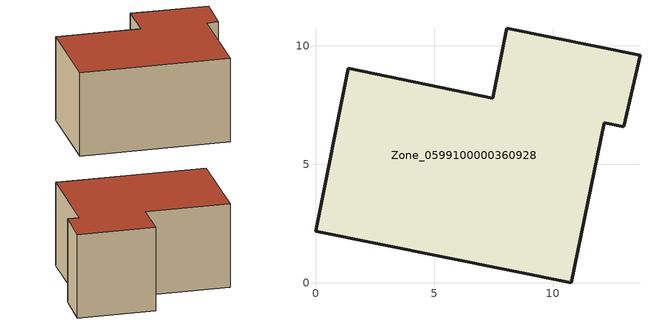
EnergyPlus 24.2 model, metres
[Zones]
Zone_0599100000360928
 floor ground (C_G): 12.18,6.76 10.79,0 0,2.18 1.39,9.06 7.48,7.79 8.08,10.75 13.69,9.61 13,6.59 z0
 wall outside (C_F): 13.69,9.61 8.08,10.75 7.48,7.79 1.39,9.06 0,2.18 10.79,0 12.18,6.76 13,6.59 13.69,9.61 z0:6.38
 roof outside (C_R): 12.18,6.76 13,6.59 13.69,9.61 8.08,10.75 7.48,7.79 1.39,9.06 0,2.18 10.79,0 z6.38
[BUILDING]
Pand.0599100000360928: North Axis=0; Terrain=City; Loads Convergence Tolerance Value=0.04; Temperature Convergence Tolerance Value=0.4; Solar Distribution=FullExterior; Maximum Number of Warmup Days=25; Minimum Number of Warmup Days=1
[Site:Location]
Rotterdam.The.Hague.AP_ZH_NLD Design_Conditions: Latitude=51.96; Longitude=4.45; Time Zone=1; Elevation=-4.5
[SITE:GROUNDTEMPERATURE:BUILDINGSURFACE]
18, 18, 18, 18, 18, 18, 18, 18, 18, 18, 18, 18
[MATERIAL] Thermal Absorptance=0.9; Solar Absorptance=0.7; Visible Absorptance=0.7
Name | Roughness | Thickness | Conductivity | Density | Specific Heat
G.D.1992-2005 | MediumSmooth | 0.15 | 0.06 | 540 | 1210
F.D.1992-2005 | Rough | 0.3 | 0.12 | 1920 | 840
R.D.1992-2005 | MediumRough | 0.2 | 0.08 | 1500 | 1000
[CONSTRUCTION]
C_G: G.D.1992-2005
C_F: F.D.1992-2005
C_R: R.D.1992-2005
[ZONE]
Zone_0599100000360928: Type=1; Multiplier=1; Ceiling Height=Autocalculate; Volume=Autocalculate; Floor Area=autocalculate; Part of Total Floor Area=Yes
[ZONEINFILTRATION:DESIGNFLOWRATE]
Infil_Zone_0599100000360928: Zone or ZoneList or Space or SpaceList=Zone_0599100000360928; Schedule=AlwaysOn; Design Flow Rate Calculation Method=Flow/Area; Flow Rate per Floor Area=0.0021; Constant Term Coefficient=1; Temperature Term Coefficient=0; Velocity Term Coefficient=0; Velocity Squared Term Coefficient=0
[HVACTEMPLATE:ZONE:IDEALLOADSAIRSYSTEM]
Zone_0599100000360928: Maximum Heating Supply Air Temperature=50; Minimum Cooling Supply Air Temperature=13; Maximum Heating Supply Air Humidity Ratio=0.0156; Minimum Cooling Supply Air Humidity Ratio=0.0077; Heating Limit=NoLimit; Cooling Limit=NoLimit; Dehumidification Control Type=ConstantSensibleHeatRatio; Cooling Sensible Heat Ratio=0.7; Dehumidification Setpoint=60; Humidification Control Type=None; Humidification Setpoint=30; Outdoor Air Method=None; Outdoor Air Flow Rate per Person=0.00944; Outdoor Air Flow Rate per Zone Floor Area=0; Outdoor Air Flow Rate per Zone=0; Demand Controlled Ventilation Type=None; Outdoor Air Economizer Type=NoEconomizer; Heat Recovery Type=None; Sensible Heat Recovery Effectiveness=0.7; Latent Heat Recovery Effectiveness=0.65
[ZONECONTROL:THERMOSTAT]
ThermostatControl_Zone_0599100000360928: Zone or ZoneList=Zone_0599100000360928; Control Type Schedule=DualSetpointControlType; Control 1=Thermostat_Zone_0599100000360928; Temperature Difference Between Cutout And Setpoint=0
[THERMOSTATSETPOINT:DUALSETPOINT]
Thermostat_Zone_0599100000360928: Heating Setpoint Temperature Schedule=HeatingSetpoint_Zone_0599100000360928; Cooling Setpoint Temperature Schedule=CoolingSetpoint_Zone_0599100000360928
[SCHEDULE:COMPACT]
HeatingSetpoint_Zone_0599100000360928: Through: 12/31, For: AllDays, Until: 24:00, 21
CoolingSetpoint_Zone_0599100000360928: Through: 12/31, For: AllDays, Until: 24:00, 24
DualSetpointControlType: Through: 12/31, For: AllDays, Until: 24:00, 4
AlwaysOn: Through: 12/31, For: AllDays, Until: 24:00, 1
